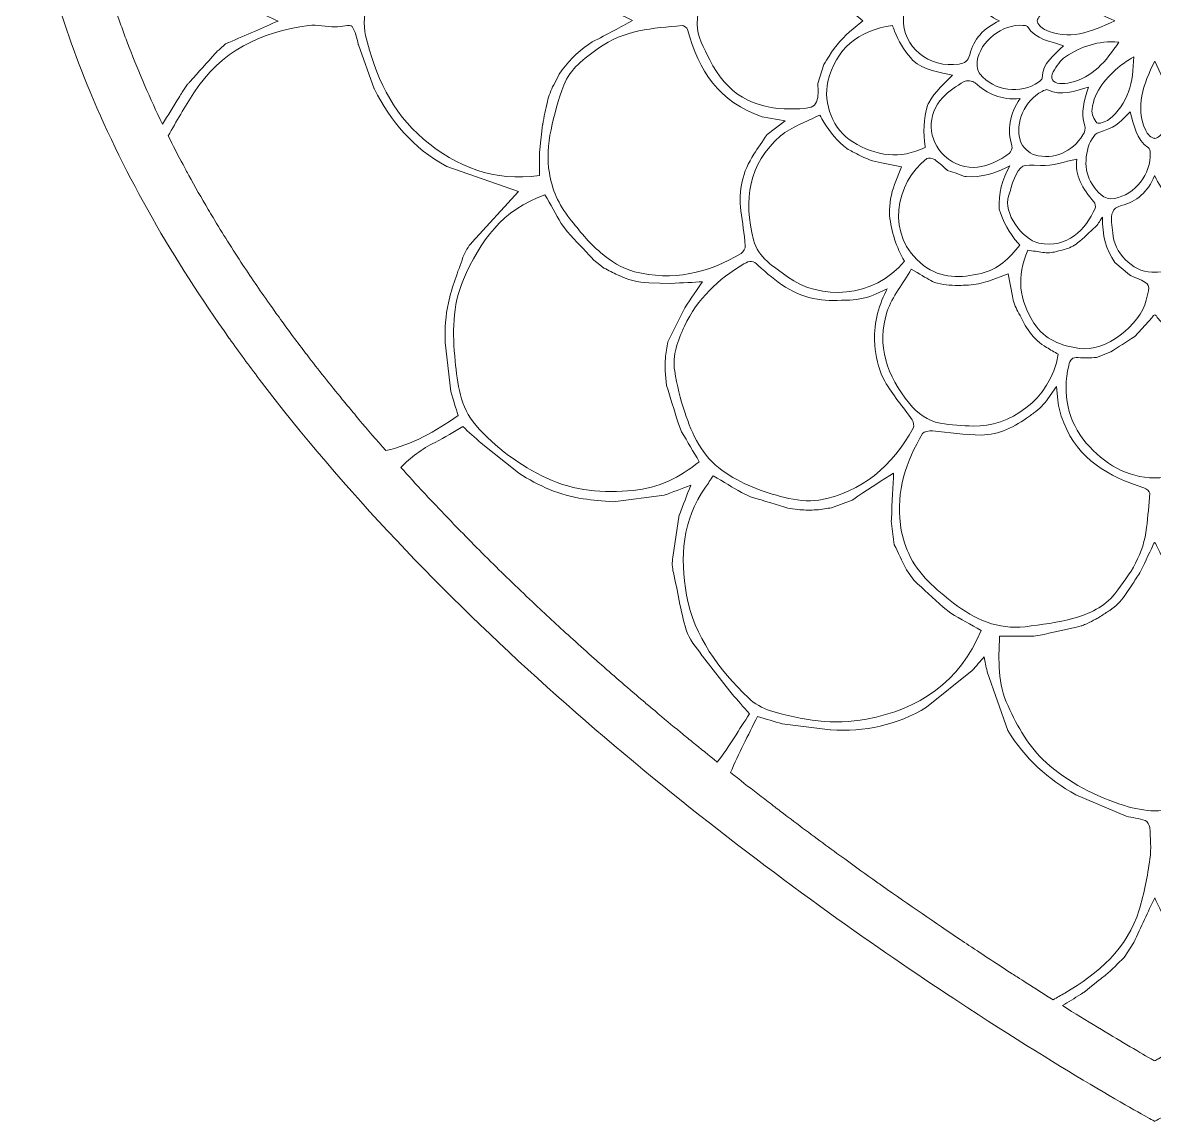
# Model space of a CAD drawing. Extents: x 12 to 8996, y -931 to -69.
# Drawn here: x 1157.9 to 1643.8, y -929 to -457.1 of the extents above; entities that cross this region are included whole.
import ezdxf

# ---------------------------------------------------------------- set-up
doc = ezdxf.new("R2010")
doc.units = 0
doc.header["$MEASUREMENT"] = 0
doc.layers.add('Layer 1', color=7, linetype='Continuous')

msp = doc.modelspace()

# ---------------------------------------------------------------- linework, layer by layer
at = {"layer": 'Layer 1', "lineweight": 0}
for points, knots in [([(2129.66, -329.64), (2127.3, -276.46), (2115.77, -231.98), (2097.65, -195.79), (2097.56, -195.63), (2097.49, -195.45), (2097.4, -195.29), (2060.01, -120.87), (1994.88, -81.48), (1925.21, -72.86), (1925.21, -72.86), (1925.12, -72.86), (1925.12, -72.86), (1915.27, -71.64), (1905.34, -71.03), (1895.39, -71.03), (1895.39, -71.03), (1894.35, -71.03), (1894.35, -71.03), (1887.27, -71.08), (1880.21, -71.42), (1873.13, -72.05), (1871.75, -72.16), (1870.35, -72.3), (1868.97, -72.43), (1868.92, -72.46), (1868.88, -72.46), (1868.83, -72.46), (1854.6, -73.97), (1840.44, -76.69), (1826.53, -80.6), (1795.34, -89.33), (1765.45, -103.97), (1739.01, -124.1), (1724.76, -134.94), (1711.52, -147.38), (1699.6, -161.36), (1691.28, -171.13), (1683.61, -181.65), (1676.69, -192.94), (1664.83, -212.23), (1655.24, -233.68), (1648.5, -257.16), (1646.81, -263.04), (1645.29, -269.04), (1643.98, -275.17), (1642.6, -268.74), (1640.99, -262.45), (1639.18, -256.3), (1630.77, -227.3), (1617.99, -201.4), (1601.97, -178.85), (1595.5, -169.75), (1588.51, -161.18), (1581.04, -153.15), (1567.38, -138.47), (1552.18, -125.66), (1535.89, -114.78), (1517.91, -102.79), (1498.61, -93.18), (1478.59, -86.05), (1450.77, -76.12), (1421.56, -71.03), (1392.59, -71.03), (1312.08, -71.01), (1233.26, -110.33), (1190.58, -195.29), (1172.35, -231.58), (1160.7, -276.18), (1158.34, -329.64), (1158.03, -336.36), (1157.87, -343.21), (1157.87, -350.2), (1157.87, -371.08), (1159.99, -391.71), (1163.98, -412.05), (1163.98, -412.05), (1163.98, -412.12), (1163.98, -412.12), (1165.74, -421.28), (1167.89, -430.35), (1170.4, -439.37), (1170.4, -439.4), (1170.42, -439.44), (1170.42, -439.47), (1174.83, -455.46), (1180.35, -471.23), (1186.82, -486.79), (1202.09, -523.53), (1222.66, -558.97), (1246.61, -592.7), (1246.61, -592.72), (1246.63, -592.72), (1246.66, -592.75), (1250.82, -598.61), (1255.07, -604.42), (1259.44, -610.17), (1332.57, -706.67), (1431.9, -788.08), (1511.28, -844.45), (1530.08, -857.82), (1547.77, -869.77), (1563.72, -880.2), (1611.67, -911.53), (1643.98, -928.97), (1643.98, -928.97), (1643.98, -928.97), (1679.72, -909.67), (1731.84, -875.22), (1745.68, -866.06), (1760.68, -855.83), (1776.47, -844.61), (1783.05, -839.95), (1789.82, -835.09), (1796.67, -830.05), (1796.67, -830.05), (1796.69, -830.05), (1796.69, -830.05), (1801.65, -826.4), (1806.62, -822.69), (1811.69, -818.89), (1850.13, -789.96), (1891.34, -756.12), (1930.97, -718.27), (1936.72, -712.8), (1942.44, -707.21), (1948.12, -701.56), (1948.12, -701.56), (1948.14, -701.53), (1948.14, -701.53), (1954.39, -695.29), (1960.56, -688.98), (1966.67, -682.53), (1971.83, -677.15), (1976.9, -671.7), (1981.89, -666.18), (1992.44, -654.57), (2002.71, -642.67), (2012.59, -630.48), (2012.59, -630.48), (2012.59, -630.46), (2012.59, -630.46), (2059.28, -573.02), (2097.44, -509.7), (2116.65, -442.77), (2119.75, -432.02), (2122.35, -421.16), (2124.41, -410.24), (2128.14, -390.49), (2130.13, -370.45), (2130.13, -350.2), (2130.13, -343.21), (2129.97, -336.36), (2129.66, -329.64)], [0, 0, 0, 0, 1, 1, 1, 2, 2, 2, 3, 3, 3, 4, 4, 4, 5, 5, 5, 6, 6, 6, 7, 7, 7, 8, 8, 8, 9, 9, 9, 10, 10, 10, 11, 11, 11, 12, 12, 12, 13, 13, 13, 14, 14, 14, 15, 15, 15, 16, 16, 16, 17, 17, 17, 18, 18, 18, 19, 19, 19, 20, 20, 20, 21, 21, 21, 22, 22, 22, 23, 23, 23, 24, 24, 24, 25, 25, 25, 26, 26, 26, 27, 27, 27, 28, 28, 28, 29, 29, 29, 30, 30, 30, 31, 31, 31, 32, 32, 32, 33, 33, 33, 34, 34, 34, 35, 35, 35, 36, 36, 36, 37, 37, 37, 38, 38, 38, 39, 39, 39, 40, 40, 40, 41, 41, 41, 42, 42, 42, 43, 43, 43, 44, 44, 44, 45, 45, 45, 46, 46, 46, 47, 47, 47, 48, 48, 48, 49, 49, 49, 50, 50, 50, 51, 51, 51, 51]), ([(1203.63, -467.76), (1202.73, -465.41), (1201.84, -463.08), (1201.01, -460.75), (1200.19, -458.49), (1199.4, -456.25), (1198.63, -454.01), (1198.18, -452.7), (1197.73, -451.36), (1197.3, -450.03), (1194.97, -442.99), (1192.89, -436), (1191.08, -429.04), (1190.67, -427.52), (1190.28, -426.01), (1189.92, -424.51), (1187.93, -416.57), (1186.26, -408.66), (1184.9, -400.81), (1184.63, -399.18), (1184.36, -397.55), (1184.11, -395.94), (1181.69, -380.54), (1180.49, -365.27), (1180.49, -350.2), (1180.49, -348.8), (1180.49, -347.4), (1180.53, -346.02), (1185.44, -354.45), (1190.35, -362.87), (1195.19, -371.35), (1196.1, -372.89), (1196.98, -374.45), (1197.86, -376.01), (1197.86, -376.01), (1197.86, -376.04), (1197.86, -376.04), (1197.86, -376.04), (1199.65, -379.02), (1199.65, -379.02), (1199.65, -379.02), (1202.59, -384.13), (1202.59, -384.13), (1202.61, -384.11), (1202.61, -384.11), (1202.64, -384.09), (1203, -384.72), (1203.34, -385.36), (1203.7, -385.99), (1203.7, -385.99), (1203.97, -386.49), (1203.97, -386.49), (1205.08, -388.43), (1206.14, -390.31), (1207.18, -392.14), (1207.18, -392.14), (1207.27, -392.3), (1207.27, -392.3), (1208.45, -394.4), (1209.58, -396.44), (1210.64, -398.5), (1210.64, -398.5), (1210.73, -398.66), (1210.73, -398.66), (1211.1, -399.34), (1211.44, -400.01), (1211.77, -400.69), (1211.84, -400.81), (1211.89, -400.92), (1211.89, -401.08), (1211.89, -401.08), (1211.89, -401.1), (1211.89, -401.1), (1211.89, -401.1), (1211.93, -401.21), (1211.93, -401.21), (1211.93, -401.21), (1211.93, -401.35), (1211.93, -401.35), (1211.93, -401.35), (1213.09, -403.57), (1213.09, -403.57), (1213.09, -403.57), (1213.29, -403.95), (1213.29, -403.95), (1213.29, -403.95), (1215.44, -408.11), (1215.44, -408.11), (1219.06, -413.93), (1222.7, -419.76), (1226.43, -425.71), (1226.43, -425.71), (1226.48, -425.8), (1226.48, -425.8), (1226.5, -425.85), (1226.52, -425.87), (1226.55, -425.92), (1226.55, -425.92), (1228.76, -429.2), (1228.76, -429.2), (1229.71, -430.26), (1230.64, -431.3), (1231.55, -432.29), (1231.55, -432.29), (1231.66, -432.43), (1231.66, -432.43), (1234.74, -435.85), (1237.56, -439.01), (1240.46, -442.23), (1240.78, -442.59), (1241.11, -442.95), (1241.43, -443.31), (1241.43, -443.31), (1245.34, -445.87), (1245.34, -445.87), (1245.34, -445.87), (1245.53, -446), (1245.53, -446), (1245.53, -446), (1246.09, -446.41), (1246.09, -446.41), (1246.09, -446.41), (1246.63, -446.84), (1246.63, -446.84), (1246.63, -446.84), (1246.66, -446.84), (1246.66, -446.84), (1246.84, -446.93), (1247.02, -447), (1247.2, -447.09), (1254.19, -450.23), (1261.09, -453.47), (1267.54, -456.45), (1261.07, -459.26), (1253.96, -462.36), (1246.36, -465.68), (1246.36, -465.68), (1246.32, -465.71), (1246.32, -465.71), (1245.89, -465.89), (1245.48, -466.07), (1245.03, -466.27), (1245.03, -466.27), (1242.38, -468.71), (1242.38, -468.71), (1242.38, -468.71), (1242.29, -468.78), (1242.29, -468.78), (1242.29, -468.78), (1241.43, -469.44), (1241.43, -469.44), (1241.18, -469.71), (1240.93, -470), (1240.68, -470.28), (1240.68, -470.28), (1240.66, -470.3), (1240.66, -470.3), (1237.04, -474.35), (1233.51, -478.28), (1229.69, -482.54), (1229.69, -482.54), (1229.67, -482.56), (1229.67, -482.56), (1229.37, -482.9), (1229.08, -483.22), (1228.79, -483.55), (1228.76, -483.53), (1228.72, -483.51), (1228.7, -483.49), (1228.7, -483.49), (1226.43, -487.02), (1226.43, -487.02), (1225.96, -487.78), (1225.46, -488.58), (1224.99, -489.35), (1222.68, -493.06), (1220.33, -496.86), (1217.9, -500.72), (1212.57, -489.68), (1207.82, -478.69), (1203.63, -467.76)], [0, 0, 0, 0, 1, 1, 1, 2, 2, 2, 3, 3, 3, 4, 4, 4, 5, 5, 5, 6, 6, 6, 7, 7, 7, 8, 8, 8, 9, 9, 9, 10, 10, 10, 11, 11, 11, 12, 12, 12, 13, 13, 13, 14, 14, 14, 15, 15, 15, 16, 16, 16, 17, 17, 17, 18, 18, 18, 19, 19, 19, 20, 20, 20, 21, 21, 21, 22, 22, 22, 23, 23, 23, 24, 24, 24, 25, 25, 25, 26, 26, 26, 27, 27, 27, 28, 28, 28, 29, 29, 29, 30, 30, 30, 31, 31, 31, 32, 32, 32, 33, 33, 33, 34, 34, 34, 35, 35, 35, 36, 36, 36, 37, 37, 37, 38, 38, 38, 39, 39, 39, 40, 40, 40, 41, 41, 41, 42, 42, 42, 43, 43, 43, 44, 44, 44, 45, 45, 45, 46, 46, 46, 47, 47, 47, 48, 48, 48, 49, 49, 49, 50, 50, 50, 51, 51, 51, 52, 52, 52, 53, 53, 53, 54, 54, 54, 55, 55, 55, 56, 56, 56, 57, 57, 57, 58, 58, 58, 59, 59, 59, 60, 60, 60, 60]), ([(1379.6, -403.16), (1379.6, -403.16), (1380.53, -409.49), (1380.53, -409.49), (1381.39, -413.32), (1382.28, -417.27), (1383.22, -421.45), (1383.81, -424.08), (1384.75, -426.62), (1386.03, -429), (1386.03, -429), (1388.88, -434.29), (1388.88, -434.29), (1389.08, -434.61), (1389.29, -434.93), (1389.49, -435.24), (1391.91, -439.01), (1395.06, -442.24), (1398.77, -444.74), (1398.77, -444.74), (1402.49, -447.25), (1402.49, -447.25), (1402.49, -447.25), (1404.1, -448.31), (1404.1, -448.31), (1404.92, -448.88), (1405.75, -449.42), (1406.57, -449.83), (1411.41, -452.22), (1416.27, -454.53), (1419.75, -456.21), (1414.73, -458.9), (1408.74, -462.22), (1402.47, -465.37), (1402.47, -465.37), (1402.4, -465.41), (1402.4, -465.41), (1402.4, -465.41), (1400.86, -466.47), (1400.86, -466.47), (1395.88, -469.88), (1391.65, -474.25), (1388.32, -479.29), (1388.3, -479.32), (1388.28, -479.34), (1388.27, -479.37), (1388.27, -479.37), (1388.24, -479.41), (1388.24, -479.41), (1388.24, -479.41), (1385.9, -483.85), (1385.9, -483.85), (1384.7, -486.12), (1383.8, -488.55), (1383.23, -491.06), (1382.46, -494.4), (1381.72, -497.61), (1381.19, -500.86), (1381.19, -500.86), (1381.16, -501.02), (1381.16, -501.02), (1381.16, -501.02), (1379.76, -512.87), (1379.76, -512.87), (1379.76, -512.87), (1379.76, -512.92), (1379.76, -512.92), (1379.78, -513.73), (1379.78, -514.7), (1379.78, -515.83), (1379.78, -515.83), (1379.78, -522.78), (1379.78, -522.78), (1360.28, -525.47), (1344.22, -519.16), (1330.06, -507.17), (1316.22, -495.45), (1309.18, -479.75), (1305.16, -462.63), (1304.09, -458.04), (1304.61, -452.72), (1305.7, -448.04), (1308.98, -433.72), (1315.22, -420.64), (1325.33, -409.9), (1334.88, -399.76), (1346.71, -392.93), (1360.49, -390.38), (1366.59, -389.22), (1373, -389.56), (1379.74, -389.2), (1379.74, -394.43), (1379.94, -398.81), (1379.6, -403.16)], [0, 0, 0, 0, 1, 1, 1, 2, 2, 2, 3, 3, 3, 4, 4, 4, 5, 5, 5, 6, 6, 6, 7, 7, 7, 8, 8, 8, 9, 9, 9, 10, 10, 10, 11, 11, 11, 12, 12, 12, 13, 13, 13, 14, 14, 14, 15, 15, 15, 16, 16, 16, 17, 17, 17, 18, 18, 18, 19, 19, 19, 20, 20, 20, 21, 21, 21, 22, 22, 22, 23, 23, 23, 24, 24, 24, 25, 25, 25, 26, 26, 26, 27, 27, 27, 28, 28, 28, 29, 29, 29, 30, 30, 30, 31, 31, 31, 31]), ([(1504.36, -441.57), (1504.36, -441.57), (1504.58, -441.98), (1504.58, -441.98), (1504.58, -441.98), (1504.85, -442.39), (1504.85, -442.39), (1507.16, -446), (1510.03, -449.23), (1513.35, -451.95), (1513.35, -451.95), (1518.72, -456.34), (1518.72, -456.34), (1518.72, -456.34), (1514.44, -459.84), (1514.44, -459.84), (1510.41, -463.13), (1506.93, -467.06), (1504.17, -471.47), (1503.4, -472.69), (1502.64, -473.9), (1501.87, -475.09), (1501.87, -475.09), (1501.85, -475.14), (1501.85, -475.14), (1501.85, -475.14), (1499.36, -483.22), (1499.36, -483.22), (1499.36, -483.22), (1499.36, -483.24), (1499.36, -483.24), (1499.7, -493.49), (1498.93, -494.05), (1487.89, -494.21), (1471.87, -494.44), (1459.93, -487.58), (1452.9, -473.1), (1450.52, -468.22), (1447.42, -462.83), (1447.53, -457.72), (1447.78, -443.56), (1454.59, -432.34), (1466.42, -424.33), (1475.74, -418), (1485.97, -417.25), (1496.62, -419.78), (1497.66, -420.03), (1499.11, -421.3), (1499.2, -422.23), (1499.27, -422.82), (1499.31, -423.41), (1499.34, -424.01), (1499.65, -430.15), (1501.53, -436.11), (1504.36, -441.57)], [0, 0, 0, 0, 1, 1, 1, 2, 2, 2, 3, 3, 3, 4, 4, 4, 5, 5, 5, 6, 6, 6, 7, 7, 7, 8, 8, 8, 9, 9, 9, 10, 10, 10, 11, 11, 11, 12, 12, 12, 13, 13, 13, 14, 14, 14, 15, 15, 15, 16, 16, 16, 17, 17, 17, 18, 18, 18, 18]), ([(1577.34, -456.39), (1570.46, -459.46), (1566.18, -464.21), (1564.53, -470.95), (1563.85, -473.67), (1562.34, -474.48), (1559.96, -474.89), (1547.16, -476.99), (1535.53, -467.47), (1536.05, -455.25), (1536.55, -443.74), (1551.5, -434.01), (1562.02, -438.52), (1563.13, -438.99), (1563.99, -440.64), (1564.44, -441.95), (1566.95, -449.17), (1570.16, -452.93), (1577.34, -456.39)], [0, 0, 0, 0, 1, 1, 1, 2, 2, 2, 3, 3, 3, 4, 4, 4, 5, 5, 5, 6, 6, 6, 6]), ([(1596.72, -460.1), (1595.32, -459.42), (1593.53, -457.61), (1593.58, -456.34), (1593.6, -455.03), (1595.34, -453.24), (1596.79, -452.56), (1607.1, -447.77), (1616.47, -451.68), (1626.88, -456.32), (1616.42, -461.2), (1607.04, -464.96), (1596.72, -460.1)], [0, 0, 0, 0, 1, 1, 1, 2, 2, 2, 3, 3, 3, 4, 4, 4, 4]), ([(1302.28, -627.54), (1300.65, -625.57), (1299.03, -623.63), (1297.4, -621.68), (1296.65, -620.75), (1295.88, -619.83), (1295.13, -618.92), (1289.91, -612.54), (1284.86, -606.18), (1280, -599.83), (1279.16, -598.76), (1278.35, -597.7), (1277.56, -596.64), (1273.8, -591.68), (1270.16, -586.75), (1266.63, -581.82), (1265.93, -580.87), (1265.25, -579.9), (1264.6, -578.95), (1260.39, -573.02), (1256.34, -567.12), (1252.47, -561.24), (1247.99, -554.43), (1243.69, -547.62), (1239.64, -540.83), (1238.92, -539.66), (1238.22, -538.48), (1237.56, -537.3), (1234.64, -532.44), (1231.88, -527.58), (1229.24, -522.71), (1228.4, -521.17), (1227.56, -519.64), (1226.75, -518.1), (1224.53, -513.98), (1222.41, -509.86), (1220.39, -505.77), (1223.92, -499.52), (1227.5, -493.35), (1231.36, -487.31), (1242.81, -469.44), (1260.21, -461), (1280.7, -458.38), (1284.41, -457.88), (1288.3, -458.87), (1292.13, -458.96), (1294.64, -459.03), (1298.66, -457.7), (1299.36, -458.76), (1300.79, -460.91), (1301.33, -463.67), (1302.01, -466.48), (1302.01, -466.48), (1302.06, -466.61), (1302.06, -466.61), (1302.06, -466.61), (1308.84, -485.52), (1308.84, -485.52), (1308.84, -485.52), (1308.87, -485.54), (1308.87, -485.54), (1308.89, -485.59), (1308.91, -485.61), (1308.93, -485.66), (1315.97, -499.41), (1325.22, -510.93), (1339.99, -518.87), (1339.99, -518.87), (1370.8, -529.68), (1370.8, -529.68), (1370.8, -529.68), (1350.9, -551.38), (1350.9, -551.38), (1349.16, -553.27), (1347.82, -555.48), (1346.96, -557.89), (1344.72, -564.19), (1342.19, -570.68), (1340.67, -577.39), (1339.45, -582.86), (1339.18, -588.68), (1339.31, -594.35), (1339.31, -594.35), (1339.31, -594.47), (1339.31, -594.47), (1339.31, -594.47), (1341.76, -615.59), (1341.76, -615.59), (1342.91, -619.44), (1343.88, -622.65), (1344.83, -625.8), (1335.2, -632.81), (1325.04, -638.31), (1313.84, -640.93), (1309.91, -636.45), (1306.06, -632), (1302.28, -627.54)], [0, 0, 0, 0, 1, 1, 1, 2, 2, 2, 3, 3, 3, 4, 4, 4, 5, 5, 5, 6, 6, 6, 7, 7, 7, 8, 8, 8, 9, 9, 9, 10, 10, 10, 11, 11, 11, 12, 12, 12, 13, 13, 13, 14, 14, 14, 15, 15, 15, 16, 16, 16, 17, 17, 17, 18, 18, 18, 19, 19, 19, 20, 20, 20, 21, 21, 21, 22, 22, 22, 23, 23, 23, 24, 24, 24, 25, 25, 25, 26, 26, 26, 27, 27, 27, 28, 28, 28, 29, 29, 29, 30, 30, 30, 31, 31, 31, 32, 32, 32, 32]), ([(1443.39, -460.14), (1448.05, -477.63), (1457.01, -491.36), (1475.47, -497.6), (1475.47, -497.6), (1485.27, -499.28), (1485.27, -499.28), (1485.27, -499.28), (1477.53, -505.14), (1477.53, -505.14), (1475.38, -508.37), (1473.62, -510.99), (1471.9, -513.64), (1467.03, -521.06), (1465.07, -529.14), (1466.29, -537.96), (1466.97, -542.94), (1467.73, -547.91), (1468.19, -552.91), (1468.28, -553.97), (1467.37, -555.65), (1466.45, -556.21), (1452.22, -564.79), (1436.88, -568.23), (1420.64, -564.09), (1415.37, -562.73), (1410.23, -559.38), (1406, -555.83), (1401.05, -551.67), (1396.91, -546.44), (1392.84, -541.33), (1387.99, -535.22), (1385.14, -528.64), (1384.04, -521.67), (1383.06, -515.72), (1383.36, -509.5), (1384.76, -503.12), (1386.16, -496.65), (1387.9, -490.18), (1390.23, -484.01), (1392.97, -476.86), (1398.97, -472.54), (1405.1, -468.13), (1416, -460.25), (1428.49, -459.44), (1441.06, -458.42), (1441.81, -458.35), (1443.19, -459.37), (1443.39, -460.14)], [0, 0, 0, 0, 1, 1, 1, 2, 2, 2, 3, 3, 3, 4, 4, 4, 5, 5, 5, 6, 6, 6, 7, 7, 7, 8, 8, 8, 9, 9, 9, 10, 10, 10, 11, 11, 11, 12, 12, 12, 13, 13, 13, 14, 14, 14, 15, 15, 15, 16, 16, 16, 16]), ([(1545.38, -510.35), (1545.38, -510.35), (1545.44, -510.7), (1545.44, -510.7), (1534.65, -515.93), (1524.38, -514.52), (1514.31, -508.32), (1505.96, -503.21), (1501.42, -491.88), (1503.68, -482.4), (1507.01, -468.51), (1516.53, -460.53), (1531.35, -458.29), (1531.67, -459.14), (1531.99, -459.98), (1532.32, -460.81), (1533.93, -465.02), (1536.28, -468.91), (1539.25, -472.3), (1539.25, -472.3), (1540.03, -473.19), (1540.03, -473.19), (1544.94, -477.88), (1551.95, -478.32), (1557.09, -479.69), (1554.19, -482.97), (1549.47, -486.72), (1546.95, -491.63), (1546.84, -491.86), (1546.71, -492.08), (1546.57, -492.31), (1546.57, -492.31), (1546.55, -492.35), (1546.55, -492.35), (1546.55, -492.35), (1546.46, -492.68), (1546.46, -492.68), (1544.84, -498.43), (1544.47, -504.45), (1545.38, -510.35)], [0, 0, 0, 0, 1, 1, 1, 2, 2, 2, 3, 3, 3, 4, 4, 4, 5, 5, 5, 6, 6, 6, 7, 7, 7, 8, 8, 8, 9, 9, 9, 10, 10, 10, 11, 11, 11, 12, 12, 12, 13, 13, 13, 13]), ([(1604.75, -467.02), (1600.95, -471.2), (1595.73, -474.32), (1595.68, -480.91), (1595.68, -481.5), (1594.78, -482.24), (1594.12, -482.69), (1586.5, -487.99), (1574.98, -486.54), (1569.03, -479.26), (1567.95, -477.92), (1567.54, -475.48), (1567.77, -473.69), (1568.92, -465.12), (1578.67, -457.61), (1587.42, -458.29), (1588.1, -458.33), (1589.1, -458.42), (1589.35, -458.85), (1592.9, -464.58), (1599.19, -465.03), (1604.75, -467.02)], [0, 0, 0, 0, 1, 1, 1, 2, 2, 2, 3, 3, 3, 4, 4, 4, 5, 5, 5, 6, 6, 6, 7, 7, 7, 7]), ([(1607.78, -482.9), (1606.27, -483.24), (1604.66, -483.37), (1603.12, -483.24), (1600.11, -482.99), (1598.85, -480.84), (1600.41, -478.26), (1601.83, -475.86), (1603.46, -473.19), (1605.7, -471.75), (1612.33, -467.49), (1619.57, -464.71), (1628.59, -465.48), (1623.01, -473.78), (1617.35, -480.68), (1607.78, -482.9)], [0, 0, 0, 0, 1, 1, 1, 2, 2, 2, 3, 3, 3, 4, 4, 4, 5, 5, 5, 5]), ([(1629.21, -475.64), (1630.68, -474.39), (1632.42, -473.47), (1634.95, -471.79), (1634.84, -482.83), (1632.62, -492.04), (1624.3, -498.69), (1622.96, -499.77), (1619.8, -500.77), (1619.18, -500.14), (1617.87, -498.78), (1616.85, -496.24), (1617.08, -494.34), (1618.05, -486.25), (1623.28, -480.64), (1629.21, -475.64)], [0, 0, 0, 0, 1, 1, 1, 2, 2, 2, 3, 3, 3, 4, 4, 4, 5, 5, 5, 5]), ([(1644, -473.62), (1648.93, -483.83), (1652.46, -493.19), (1647.85, -503.51), (1647.19, -504.95), (1645.38, -506.76), (1644.05, -506.81), (1644.02, -506.81), (1644, -506.79), (1644, -506.79), (1643.98, -506.79), (1643.95, -506.81), (1643.93, -506.81), (1642.6, -506.76), (1640.79, -504.95), (1640.13, -503.51), (1635.52, -493.19), (1639.05, -483.83), (1644, -473.62)], [0, 0, 0, 0, 1, 1, 1, 2, 2, 2, 3, 3, 3, 4, 4, 4, 5, 5, 5, 6, 6, 6, 6]), ([(1582.65, -510.02), (1582.92, -510.93), (1582.36, -512.62), (1581.61, -513.19), (1573.2, -519.61), (1562.7, -522.46), (1553.74, -514.3), (1546.5, -507.67), (1545.96, -496.61), (1552.99, -489.28), (1555.62, -486.56), (1558.88, -484.37), (1562.16, -482.45), (1563.26, -481.79), (1565.8, -482.08), (1566.82, -482.97), (1572.15, -487.65), (1578.04, -490.59), (1586.2, -489.71), (1581.5, -496.58), (1580.59, -503.05), (1582.65, -510.02)], [0, 0, 0, 0, 1, 1, 1, 2, 2, 2, 3, 3, 3, 4, 4, 4, 5, 5, 5, 6, 6, 6, 7, 7, 7, 7]), ([(1614, -501.43), (1614.39, -502.51), (1613.85, -504.25), (1613.17, -505.34), (1608.42, -512.8), (1600.75, -516.24), (1592.42, -513.91), (1589.96, -513.21), (1587.08, -510.41), (1586.32, -507.96), (1583.78, -499.95), (1588.19, -490.68), (1595.64, -486.63), (1596.36, -486.25), (1597.45, -485.7), (1598.01, -485.97), (1603.94, -488.89), (1609.53, -486.5), (1615.59, -484.8), (1613.73, -490.57), (1611.99, -495.75), (1614, -501.43)], [0, 0, 0, 0, 1, 1, 1, 2, 2, 2, 3, 3, 3, 4, 4, 4, 5, 5, 5, 6, 6, 6, 7, 7, 7, 7]), ([(1617.08, -526.47), (1613.26, -520.92), (1613.73, -511.33), (1617.8, -505.97), (1618.21, -505.45), (1618.71, -504.82), (1619.27, -504.59), (1627.62, -501.52), (1627.62, -501.52), (1633.41, -495.45), (1635.25, -501.2), (1635.77, -507.28), (1641.31, -510.84), (1641.85, -511.17), (1642.01, -512.33), (1642.05, -513.14), (1642.51, -521.99), (1635.4, -531.13), (1626.79, -532.6), (1621.83, -533.46), (1619.37, -529.81), (1617.08, -526.47)], [0, 0, 0, 0, 1, 1, 1, 2, 2, 2, 3, 3, 3, 4, 4, 4, 5, 5, 5, 6, 6, 6, 7, 7, 7, 7]), ([(1500.13, -496.79), (1500.78, -497.89), (1501.4, -498.92), (1501.97, -499.89), (1504.54, -504.23), (1507.86, -508.07), (1511.78, -511.24), (1513.46, -512.1), (1515.13, -512.98), (1516.74, -513.85), (1519.85, -515.52), (1523.19, -516.72), (1526.65, -517.39), (1526.65, -517.39), (1535.28, -519.07), (1535.28, -519.07), (1535.28, -519.07), (1532.3, -526.62), (1532.3, -526.62), (1530.72, -530.62), (1530.07, -534.9), (1530.1, -539.2), (1530.1, -539.21), (1530.1, -539.21), (1530.1, -539.22), (1530.1, -539.22), (1530.17, -540), (1530.17, -540), (1530.84, -546.89), (1533.01, -553.55), (1536.49, -559.54), (1536.49, -559.54), (1536.55, -559.63), (1536.55, -559.63), (1523.38, -575.53), (1500.06, -576.53), (1486.33, -566.24), (1480.38, -561.78), (1473.75, -558.3), (1471.74, -550.4), (1467.35, -533.39), (1469.45, -517.78), (1483.34, -505.79), (1488, -501.76), (1494.43, -499.77), (1500.13, -496.79)], [0, 0, 0, 0, 1, 1, 1, 2, 2, 2, 3, 3, 3, 4, 4, 4, 5, 5, 5, 6, 6, 6, 7, 7, 7, 8, 8, 8, 9, 9, 9, 10, 10, 10, 11, 11, 11, 12, 12, 12, 13, 13, 13, 14, 14, 14, 15, 15, 15, 15]), ([(1546.09, -515.54), (1546.77, -515.02), (1548.65, -515.38), (1549.56, -515.97), (1551.21, -517.08), (1552.65, -518.48), (1554.33, -520.02), (1554.33, -520.02), (1554.37, -520.04), (1554.37, -520.04), (1554.58, -520.22), (1554.78, -520.4), (1554.98, -520.59), (1554.98, -520.59), (1558.79, -521.83), (1558.79, -521.83), (1558.79, -521.83), (1561.91, -523.1), (1561.91, -523.1), (1561.91, -523.1), (1561.95, -523.1), (1561.95, -523.1), (1562.29, -523.14), (1562.63, -523.19), (1562.97, -523.19), (1569.62, -523.78), (1575.73, -521.69), (1581.77, -518.59), (1578.38, -524.52), (1576.88, -530.61), (1577.15, -537.12), (1577.15, -537.12), (1577.18, -537.19), (1577.18, -537.19), (1578.85, -542.58), (1581.62, -547.56), (1585.31, -551.82), (1585.31, -551.82), (1586, -552.62), (1586, -552.62), (1581.68, -558.25), (1576.7, -563.16), (1569.44, -564.83), (1560.82, -566.82), (1552.47, -567.28), (1544.69, -561.37), (1527.98, -548.68), (1532.75, -525.7), (1546.09, -515.54)], [0, 0, 0, 0, 1, 1, 1, 2, 2, 2, 3, 3, 3, 4, 4, 4, 5, 5, 5, 6, 6, 6, 7, 7, 7, 8, 8, 8, 9, 9, 9, 10, 10, 10, 11, 11, 11, 12, 12, 12, 13, 13, 13, 14, 14, 14, 15, 15, 15, 16, 16, 16, 16]), ([(1581.27, -531.6), (1582.04, -529.48), (1582.33, -527.17), (1583.26, -525.15), (1586.72, -517.51), (1586.75, -518.14), (1594.96, -518.48), (1600.07, -518.71), (1605.27, -516.76), (1610.52, -515.77), (1609.62, -522.55), (1612.99, -528.57), (1617.87, -534.07), (1618.44, -534.7), (1618.75, -536.15), (1618.42, -536.9), (1614.46, -545.92), (1606.45, -554.29), (1594.23, -551.78), (1587.22, -550.33), (1578.67, -538.75), (1581.27, -531.6)], [0, 0, 0, 0, 1, 1, 1, 2, 2, 2, 3, 3, 3, 4, 4, 4, 5, 5, 5, 6, 6, 6, 7, 7, 7, 7]), ([(1629.61, -535.72), (1636.24, -534.02), (1641.04, -529.81), (1643.95, -522.89), (1643.95, -522.92), (1643.98, -522.94), (1644, -522.98), (1644, -522.94), (1644.02, -522.92), (1644.02, -522.89), (1646.94, -529.81), (1651.74, -534.02), (1658.36, -535.72), (1662.46, -536.78), (1662.64, -539.59), (1662.55, -542.75), (1662.5, -544.29), (1662.05, -545.81), (1661.96, -547.37), (1661.55, -555.85), (1653.75, -564), (1645.22, -564.31), (1644.79, -564.34), (1644.38, -564.34), (1644, -564.31), (1643.59, -564.34), (1643.19, -564.34), (1642.76, -564.31), (1634.23, -564), (1626.42, -555.85), (1626.02, -547.37), (1625.95, -545.81), (1625.47, -544.29), (1625.43, -542.75), (1625.34, -539.59), (1625.52, -536.78), (1629.61, -535.72)], [0, 0, 0, 0, 1, 1, 1, 2, 2, 2, 3, 3, 3, 4, 4, 4, 5, 5, 5, 6, 6, 6, 7, 7, 7, 8, 8, 8, 9, 9, 9, 10, 10, 10, 11, 11, 11, 12, 12, 12, 12]), ([(1382.16, -531.06), (1384.51, -535.2), (1386.89, -539.38), (1389.17, -543.37), (1389.17, -543.37), (1391.82, -546.98), (1391.82, -546.98), (1395.5, -550.92), (1399.01, -554.7), (1402.38, -558.27), (1402.61, -558.54), (1402.86, -558.79), (1403.11, -559.06), (1403.11, -559.06), (1405.75, -561.08), (1405.75, -561.08), (1405.75, -561.08), (1407.47, -562.55), (1407.47, -562.55), (1407.47, -562.55), (1407.49, -562.55), (1407.49, -562.55), (1409.49, -563.53), (1411.43, -564.49), (1413.37, -565.45), (1417.57, -567.52), (1422.16, -568.67), (1426.83, -568.82), (1426.83, -568.82), (1436.2, -569.13), (1436.2, -569.13), (1441.24, -568.84), (1446, -568.61), (1449.82, -568.41), (1447.74, -571.57), (1444.75, -575.37), (1442.24, -579.65), (1442.24, -579.65), (1441.99, -580.12), (1441.99, -580.12), (1441.99, -580.12), (1434.93, -594.17), (1434.93, -594.17), (1434.55, -596.59), (1434.03, -598.9), (1433.85, -601.23), (1433.71, -602.97), (1433.76, -604.69), (1433.78, -606.57), (1433.78, -606.57), (1433.78, -606.59), (1433.78, -606.59), (1433.78, -606.59), (1434.41, -612.99), (1434.41, -612.99), (1436.04, -618.31), (1437.6, -623.4), (1439.3, -628.96), (1439.3, -628.96), (1440.82, -632.83), (1440.82, -632.83), (1443.42, -637.2), (1445.84, -641.34), (1448.42, -645.68), (1440.05, -652.42), (1430.86, -656.97), (1420.03, -658.03), (1407.22, -659.3), (1394.76, -658.3), (1383, -652.76), (1371.3, -647.26), (1360.98, -639.73), (1352.48, -630), (1345.65, -622.2), (1344.61, -612.07), (1343.61, -602.45), (1342.37, -590.73), (1342.32, -578.7), (1347.14, -567.5), (1354.15, -551.12), (1364.02, -537.26), (1382.16, -531.06)], [0, 0, 0, 0, 1, 1, 1, 2, 2, 2, 3, 3, 3, 4, 4, 4, 5, 5, 5, 6, 6, 6, 7, 7, 7, 8, 8, 8, 9, 9, 9, 10, 10, 10, 11, 11, 11, 12, 12, 12, 13, 13, 13, 14, 14, 14, 15, 15, 15, 16, 16, 16, 17, 17, 17, 18, 18, 18, 19, 19, 19, 20, 20, 20, 21, 21, 21, 22, 22, 22, 23, 23, 23, 24, 24, 24, 25, 25, 25, 26, 26, 26, 27, 27, 27, 27]), ([(1592.13, -586.14), (1585.61, -576.03), (1584.66, -566.33), (1589.48, -554.83), (1591.72, -555.17), (1593.85, -555.48), (1595.92, -555.78), (1597.84, -556.06), (1599.79, -555.96), (1601.67, -555.47), (1601.67, -555.47), (1605.18, -554.54), (1605.18, -554.54), (1607.24, -554), (1609.18, -553.08), (1610.83, -551.75), (1613.51, -549.61), (1615.98, -547.11), (1618.55, -544.84), (1619.52, -543.95), (1620.13, -542.66), (1621.56, -540.67), (1621.58, -548.3), (1622.89, -554.72), (1626.88, -560.13), (1626.88, -560.13), (1633.16, -565.49), (1633.16, -565.49), (1634, -565.87), (1635.11, -566.39), (1636.24, -566.89), (1642.44, -569.58), (1641.99, -569.47), (1640.36, -576.35), (1637.78, -587.07), (1622.76, -598.72), (1611.72, -597.05), (1603.8, -595.85), (1596.74, -593.31), (1592.13, -586.14)], [0, 0, 0, 0, 1, 1, 1, 2, 2, 2, 3, 3, 3, 4, 4, 4, 5, 5, 5, 6, 6, 6, 7, 7, 7, 8, 8, 8, 9, 9, 9, 10, 10, 10, 11, 11, 11, 12, 12, 12, 13, 13, 13, 13]), ([(1467.58, -560.76), (1470.18, -559.22), (1471.56, -559.29), (1473.75, -561.37), (1481.01, -568.29), (1489.07, -574.38), (1499.22, -575.94), (1503.61, -576.63), (1508.15, -576.41), (1513.07, -576.24), (1516.98, -576.11), (1520.82, -575.21), (1524.39, -573.61), (1524.39, -573.61), (1529.15, -571.46), (1529.15, -571.46), (1529.15, -571.46), (1528.74, -572.25), (1528.74, -572.25), (1525.08, -579.37), (1523.15, -587.33), (1523.75, -595.31), (1523.8, -596.02), (1523.87, -596.73), (1523.97, -597.43), (1524.63, -602.11), (1525.78, -607.04), (1528.07, -611.09), (1531.37, -616.97), (1535.96, -622.11), (1539.83, -627.7), (1540.46, -628.58), (1540.76, -630.41), (1540.28, -631.27), (1531.26, -647.42), (1518.43, -658.89), (1499.77, -662.17), (1495.08, -663.01), (1489.84, -662.13), (1485.11, -661), (1475.54, -658.69), (1466.31, -655.2), (1458.23, -649.41), (1449.66, -643.28), (1445.41, -634.05), (1442.17, -624.46), (1440.23, -618.72), (1438.85, -612.72), (1437.87, -606.75), (1436.79, -599.92), (1439.23, -593.61), (1442.08, -587.48), (1447.56, -575.65), (1456.56, -567.3), (1467.58, -560.76)], [0, 0, 0, 0, 1, 1, 1, 2, 2, 2, 3, 3, 3, 4, 4, 4, 5, 5, 5, 6, 6, 6, 7, 7, 7, 8, 8, 8, 9, 9, 9, 10, 10, 10, 11, 11, 11, 12, 12, 12, 13, 13, 13, 14, 14, 14, 15, 15, 15, 16, 16, 16, 17, 17, 17, 18, 18, 18, 18]), ([(1538.63, -620.62), (1528.99, -608.92), (1524.31, -595.82), (1529.17, -581.05), (1531.26, -574.67), (1535.89, -569.13), (1539.47, -563.02), (1542.98, -565.09), (1545.7, -566.68), (1547.81, -567.91), (1548.71, -568.44), (1549.67, -568.84), (1550.68, -569.07), (1554.05, -569.81), (1557.49, -570.11), (1560.93, -569.95), (1561.94, -569.9), (1562.97, -569.85), (1564.02, -569.8), (1566.93, -569.67), (1569.82, -569.1), (1572.56, -568.1), (1572.56, -568.1), (1581, -565.04), (1581, -565.04), (1581, -565.04), (1582.86, -574.65), (1582.86, -574.65), (1583.31, -576.94), (1584.11, -579.16), (1585.22, -581.21), (1586.47, -583.53), (1587.68, -585.79), (1588.87, -588.02), (1588.87, -588.02), (1590.38, -590.11), (1590.38, -590.11), (1592.3, -592.77), (1594.75, -594.99), (1597.59, -596.63), (1599.22, -597.58), (1600.91, -598.56), (1602.6, -599.56), (1599.01, -619.55), (1581.29, -630.73), (1566.11, -630.39), (1561.36, -630.28), (1556.59, -629.91), (1551.91, -629.15), (1546.39, -628.22), (1542.18, -624.96), (1538.63, -620.62)], [0, 0, 0, 0, 1, 1, 1, 2, 2, 2, 3, 3, 3, 4, 4, 4, 5, 5, 5, 6, 6, 6, 7, 7, 7, 8, 8, 8, 9, 9, 9, 10, 10, 10, 11, 11, 11, 12, 12, 12, 13, 13, 13, 14, 14, 14, 15, 15, 15, 16, 16, 16, 17, 17, 17, 17]), ([(1607.06, -604.42), (1607.67, -601.77), (1608.53, -600.76), (1611.18, -600.96), (1613.71, -601.14), (1616.27, -600.98), (1618.98, -600.98), (1618.98, -600.98), (1625.11, -598.54), (1625.11, -598.54), (1628.41, -596.37), (1631.76, -594.26), (1635.43, -591.93), (1635.43, -591.93), (1642.91, -583.81), (1642.91, -583.81), (1642.91, -583.81), (1642.94, -583.77), (1642.94, -583.77), (1643.05, -583.52), (1643.16, -583.29), (1643.28, -583.04), (1643.34, -582.88), (1643.57, -582.82), (1644, -582.64), (1644.43, -582.82), (1644.63, -582.88), (1644.7, -583.04), (1644.81, -583.27), (1644.93, -583.5), (1645.02, -583.74), (1645.02, -583.74), (1649.91, -589.06), (1649.91, -589.06), (1651.66, -590.96), (1653.66, -592.64), (1655.84, -594.02), (1658.27, -595.56), (1660.58, -597.03), (1662.87, -598.54), (1663, -598.63), (1663.11, -598.72), (1663.25, -598.81), (1663.25, -598.81), (1665.87, -599.8), (1665.87, -599.8), (1667.91, -600.57), (1670.08, -600.99), (1672.27, -601.03), (1673.8, -601.05), (1675.31, -601.07), (1676.8, -600.96), (1679.45, -600.76), (1680.31, -601.77), (1680.92, -604.42), (1683.72, -616.79), (1681.44, -628.15), (1673.36, -637.65), (1665.78, -646.56), (1655.92, -652.58), (1644, -652.63), (1632.06, -652.58), (1622.19, -646.56), (1614.62, -637.65), (1606.54, -628.15), (1604.25, -616.79), (1607.06, -604.42)], [0, 0, 0, 0, 1, 1, 1, 2, 2, 2, 3, 3, 3, 4, 4, 4, 5, 5, 5, 6, 6, 6, 7, 7, 7, 8, 8, 8, 9, 9, 9, 10, 10, 10, 11, 11, 11, 12, 12, 12, 13, 13, 13, 14, 14, 14, 15, 15, 15, 16, 16, 16, 17, 17, 17, 18, 18, 18, 19, 19, 19, 20, 20, 20, 21, 21, 21, 22, 22, 22, 22]), ([(1557.65, -706.37), (1549.99, -700.42), (1542.45, -694.23), (1538.36, -685.13), (1536.57, -681.22), (1535.33, -676.88), (1534.78, -672.6), (1532.97, -658.46), (1537.11, -645.59), (1544.33, -633.62), (1544.9, -632.7), (1547.14, -632.33), (1548.54, -632.43), (1555.53, -632.95), (1562.5, -634.26), (1569.49, -634.23), (1577.22, -634.23), (1583.96, -630.62), (1590.16, -626.14), (1590.8, -625.69), (1591.44, -625.23), (1592.12, -624.75), (1594.46, -623.08), (1596.5, -621.02), (1598.14, -618.66), (1598.14, -618.66), (1601.81, -613.38), (1601.81, -613.38), (1601.81, -613.38), (1602.37, -619.2), (1602.37, -619.2), (1602.66, -622.33), (1603.47, -625.38), (1604.69, -628.27), (1604.78, -628.5), (1604.87, -628.72), (1604.96, -628.94), (1611.04, -644.87), (1624.27, -651.95), (1639.32, -656.9), (1640.36, -657.24), (1641.9, -658.48), (1641.85, -659.23), (1641.6, -664.16), (1640.99, -669.07), (1640.49, -674), (1639.36, -685.09), (1633.53, -693.96), (1626.88, -702.35), (1622.4, -708.03), (1615.95, -711.08), (1609.21, -712.87), (1602.4, -714.7), (1595.36, -715.74), (1588.37, -716.55), (1576.66, -717.89), (1566.66, -713.39), (1557.65, -706.37)], [0, 0, 0, 0, 1, 1, 1, 2, 2, 2, 3, 3, 3, 4, 4, 4, 5, 5, 5, 6, 6, 6, 7, 7, 7, 8, 8, 8, 9, 9, 9, 10, 10, 10, 11, 11, 11, 12, 12, 12, 13, 13, 13, 14, 14, 14, 15, 15, 15, 16, 16, 16, 17, 17, 17, 18, 18, 18, 19, 19, 19, 19]), ([(1445.38, -765.96), (1443.71, -764.6), (1442.06, -763.24), (1440.39, -761.89), (1436.72, -758.86), (1433.08, -755.82), (1429.41, -752.73), (1427.92, -751.48), (1426.45, -750.24), (1424.98, -748.99), (1421.7, -746.21), (1418.4, -743.38), (1415.12, -740.53), (1412.2, -738.02), (1409.33, -735.49), (1406.48, -732.98), (1405.44, -732.05), (1404.39, -731.14), (1403.35, -730.19), (1400.23, -727.46), (1397.16, -724.67), (1394.1, -721.89), (1388.63, -716.96), (1383.27, -711.98), (1378, -707.01), (1374.67, -703.91), (1371.41, -700.79), (1368.18, -697.64), (1367.05, -696.58), (1365.96, -695.52), (1364.85, -694.43), (1358.34, -688.1), (1351.98, -681.74), (1345.81, -675.38), (1344.27, -673.82), (1342.75, -672.26), (1341.28, -670.7), (1339.04, -668.42), (1336.87, -666.11), (1334.72, -663.82), (1333.21, -662.24), (1331.71, -660.63), (1330.24, -659.05), (1326.87, -655.43), (1323.55, -651.79), (1320.29, -648.15), (1324.45, -643.85), (1329.29, -640.18), (1335.04, -637.36), (1339.22, -635.3), (1343.18, -632.72), (1346.87, -630.59), (1349.47, -632.97), (1352, -635.28), (1354.72, -637.74), (1354.72, -637.74), (1354.7, -637.74), (1354.7, -637.76), (1354.7, -637.76), (1370.76, -650.5), (1370.76, -650.5), (1370.83, -650.54), (1370.87, -650.57), (1370.94, -650.61), (1370.94, -650.61), (1370.96, -650.61), (1370.96, -650.61), (1379.4, -656.09), (1388.51, -660.09), (1398.6, -661.61), (1402.72, -662.24), (1406.88, -662.49), (1411.48, -662.96), (1411.48, -662.96), (1433.31, -660.07), (1433.31, -660.07), (1433.31, -660.07), (1433.35, -660.05), (1433.35, -660.05), (1437.04, -658.73), (1440.75, -657.29), (1444.84, -655.77), (1443.1, -660), (1441.47, -664.25), (1439.87, -668.51), (1439.87, -668.51), (1439.84, -668.55), (1439.84, -668.55), (1439.84, -668.55), (1437.04, -686.68), (1437.04, -686.68), (1436.69, -688.88), (1436.79, -691.13), (1437.31, -693.3), (1439.11, -700.91), (1440.34, -709.8), (1442.79, -717.9), (1444.03, -721.99), (1447.01, -725.33), (1449.59, -728.84), (1449.59, -728.84), (1449.84, -729.18), (1449.84, -729.18), (1449.84, -729.18), (1462.55, -745.49), (1462.55, -745.49), (1464.97, -748.29), (1467.15, -750.73), (1470, -754.01), (1465.63, -760.46), (1461.38, -767.93), (1456.15, -774.65), (1452.58, -771.8), (1448.98, -768.9), (1445.38, -765.96)], [0, 0, 0, 0, 1, 1, 1, 2, 2, 2, 3, 3, 3, 4, 4, 4, 5, 5, 5, 6, 6, 6, 7, 7, 7, 8, 8, 8, 9, 9, 9, 10, 10, 10, 11, 11, 11, 12, 12, 12, 13, 13, 13, 14, 14, 14, 15, 15, 15, 16, 16, 16, 17, 17, 17, 18, 18, 18, 19, 19, 19, 20, 20, 20, 21, 21, 21, 22, 22, 22, 23, 23, 23, 24, 24, 24, 25, 25, 25, 26, 26, 26, 27, 27, 27, 28, 28, 28, 29, 29, 29, 30, 30, 30, 31, 31, 31, 32, 32, 32, 33, 33, 33, 34, 34, 34, 35, 35, 35, 36, 36, 36, 37, 37, 37, 38, 38, 38, 38]), ([(1451.15, -656.56), (1452.22, -655.07), (1453.19, -653.51), (1454.37, -651.7), (1458.87, -654.37), (1463.01, -656.81), (1466.54, -658.89), (1466.54, -658.89), (1470.47, -660.75), (1470.47, -660.75), (1476.74, -662.62), (1481.85, -664.19), (1486.42, -665.57), (1486.42, -665.57), (1491.6, -666.4), (1491.6, -666.4), (1493.91, -666.4), (1496.31, -666.52), (1498.7, -666.36), (1501.08, -666.2), (1503.41, -665.72), (1505.2, -665.47), (1505.2, -665.47), (1514.13, -662.17), (1514.13, -662.17), (1514.92, -661.56), (1515.76, -661), (1516.55, -660.48), (1521.98, -656.79), (1527.57, -653.33), (1531.89, -650.54), (1531.62, -655.88), (1531.16, -663.05), (1530.96, -670.2), (1530.96, -670.47), (1530.94, -670.75), (1530.89, -671.04), (1530.89, -671.04), (1530.89, -671.11), (1530.89, -671.11), (1530.89, -671.11), (1532.16, -681.33), (1532.16, -681.33), (1533.72, -684.54), (1535.51, -688.28), (1537.39, -692.15), (1537.39, -692.15), (1540.58, -696.56), (1540.58, -696.56), (1544.9, -700.58), (1548.95, -704.32), (1553.11, -708.16), (1553.11, -708.16), (1556.41, -710.79), (1556.41, -710.79), (1560.71, -713.21), (1564.98, -715.63), (1569.49, -718.14), (1560.23, -740.37), (1542.91, -751.98), (1520.17, -756.23), (1506.24, -758.83), (1492.44, -756.8), (1479.02, -752.61), (1475.61, -751.53), (1472.06, -749.63), (1469.5, -747.14), (1456.83, -734.76), (1446.22, -720.9), (1442.99, -702.98), (1440.05, -686.65), (1441.06, -670.75), (1451.15, -656.56)], [0, 0, 0, 0, 1, 1, 1, 2, 2, 2, 3, 3, 3, 4, 4, 4, 5, 5, 5, 6, 6, 6, 7, 7, 7, 8, 8, 8, 9, 9, 9, 10, 10, 10, 11, 11, 11, 12, 12, 12, 13, 13, 13, 14, 14, 14, 15, 15, 15, 16, 16, 16, 17, 17, 17, 18, 18, 18, 19, 19, 19, 20, 20, 20, 21, 21, 21, 22, 22, 22, 23, 23, 23, 24, 24, 24, 24]), ([(1577.38, -720.63), (1577.38, -720.63), (1592.15, -720.63), (1592.15, -720.63), (1592.15, -720.63), (1596.52, -719.83), (1596.52, -719.83), (1601.99, -718.59), (1607.06, -717.46), (1612.47, -716.21), (1612.47, -716.21), (1612.49, -716.21), (1612.49, -716.21), (1612.65, -716.17), (1612.81, -716.13), (1612.97, -716.09), (1613.56, -715.76), (1614.21, -715.49), (1614.84, -715.24), (1616.18, -714.69), (1617.42, -713.89), (1618.73, -713.25), (1619.01, -713.11), (1619.31, -713.01), (1619.59, -712.88), (1619.87, -712.68), (1620.15, -712.49), (1620.43, -712.28), (1620.43, -712.28), (1620.54, -712.21), (1620.54, -712.21), (1620.54, -712.21), (1620.63, -712.17), (1620.63, -712.17), (1621.99, -711.24), (1623.35, -710.36), (1624.67, -709.51), (1627.23, -707.87), (1629.41, -705.71), (1631.1, -703.19), (1631.1, -703.19), (1634.7, -697.85), (1634.7, -697.85), (1634.7, -697.85), (1634.7, -697.82), (1634.7, -697.82), (1635.72, -696.17), (1637.03, -694.5), (1637.89, -692.8), (1640.13, -688.28), (1642.24, -683.71), (1643.82, -680.31), (1643.89, -680.4), (1643.93, -680.52), (1644, -680.61), (1644.05, -680.52), (1644.09, -680.4), (1644.16, -680.31), (1645.74, -683.71), (1647.85, -688.28), (1650.09, -692.8), (1651.06, -694.72), (1652.64, -696.6), (1653.66, -698.48), (1653.66, -698.48), (1653.66, -698.5), (1653.66, -698.5), (1653.66, -698.5), (1656.88, -703.24), (1656.88, -703.24), (1658.58, -705.75), (1660.77, -707.88), (1663.32, -709.52), (1664.87, -710.51), (1666.48, -711.56), (1668.07, -712.66), (1668.11, -712.69), (1668.14, -712.71), (1668.16, -712.73), (1668.16, -712.73), (1668.18, -712.75), (1668.18, -712.75), (1668.5, -712.98), (1668.86, -713.21), (1669.18, -713.45), (1669.32, -713.56), (1669.46, -713.71), (1669.59, -713.86), (1670.52, -714.22), (1671.43, -714.61), (1672.3, -715.02), (1673.23, -715.46), (1674.24, -715.74), (1675.19, -716.14), (1675.33, -716.17), (1675.48, -716.21), (1675.62, -716.24), (1680.99, -717.46), (1686.01, -718.59), (1691.46, -719.83), (1691.46, -719.83), (1695.83, -720.63), (1695.83, -720.63), (1695.83, -720.63), (1710.6, -720.63), (1710.6, -720.63), (1711.12, -730.99), (1711.41, -741.03), (1706.98, -750.55), (1702.82, -759.51), (1698.09, -768.15), (1690.67, -774.8), (1680.94, -783.56), (1669.56, -789.44), (1657.01, -793.33), (1652.64, -794.71), (1648.32, -795.55), (1644, -795.62), (1639.66, -795.55), (1635.34, -794.71), (1630.97, -793.33), (1618.42, -789.44), (1607.04, -783.56), (1597.31, -774.8), (1589.89, -768.15), (1585.16, -759.51), (1581, -750.55), (1576.57, -741.03), (1576.86, -730.99), (1577.38, -720.63)], [0, 0, 0, 0, 1, 1, 1, 2, 2, 2, 3, 3, 3, 4, 4, 4, 5, 5, 5, 6, 6, 6, 7, 7, 7, 8, 8, 8, 9, 9, 9, 10, 10, 10, 11, 11, 11, 12, 12, 12, 13, 13, 13, 14, 14, 14, 15, 15, 15, 16, 16, 16, 17, 17, 17, 18, 18, 18, 19, 19, 19, 20, 20, 20, 21, 21, 21, 22, 22, 22, 23, 23, 23, 24, 24, 24, 25, 25, 25, 26, 26, 26, 27, 27, 27, 28, 28, 28, 29, 29, 29, 30, 30, 30, 31, 31, 31, 32, 32, 32, 33, 33, 33, 34, 34, 34, 35, 35, 35, 36, 36, 36, 37, 37, 37, 38, 38, 38, 39, 39, 39, 40, 40, 40, 41, 41, 41, 42, 42, 42, 43, 43, 43, 43]), ([(1588.76, -869.41), (1587.51, -868.59), (1586.25, -867.8), (1584.96, -866.96), (1584.23, -866.51), (1583.49, -866.04), (1582.74, -865.56), (1576.84, -861.71), (1570.66, -857.67), (1564.24, -853.39), (1562.97, -852.55), (1561.7, -851.72), (1560.41, -850.86), (1549.83, -843.73), (1538.63, -836.06), (1526.98, -827.85), (1526.21, -827.29), (1525.44, -826.74), (1524.67, -826.2), (1520.15, -822.99), (1515.53, -819.68), (1510.87, -816.29), (1509.76, -815.5), (1508.66, -814.69), (1507.55, -813.87), (1501.08, -809.14), (1494.5, -804.28), (1487.82, -799.23), (1486.76, -798.44), (1485.7, -797.63), (1484.61, -796.79), (1482.94, -795.52), (1481.24, -794.24), (1479.54, -792.95), (1477.55, -791.43), (1475.56, -789.89), (1473.57, -788.35), (1469.68, -785.35), (1465.77, -782.29), (1461.85, -779.17), (1465.2, -771.03), (1469.48, -763.22), (1473.37, -755.08), (1477.46, -756.3), (1480.56, -757.2), (1483.95, -758.22), (1483.95, -758.22), (1504.61, -760.8), (1504.61, -760.8), (1504.61, -760.8), (1504.81, -760.82), (1504.81, -760.82), (1519.42, -761.73), (1533.27, -758.92), (1546.05, -751.1), (1546.05, -751.1), (1565.62, -735.31), (1565.62, -735.31), (1567.38, -733.36), (1569.1, -731.44), (1570.77, -729.54), (1571.16, -731.57), (1571.57, -733.63), (1572, -735.71), (1572, -735.71), (1572.04, -735.87), (1572.04, -735.87), (1572.04, -735.87), (1580.98, -761.12), (1580.98, -761.12), (1588.28, -773.27), (1598.24, -782.04), (1610.11, -788.69), (1610.11, -788.69), (1631.78, -797.92), (1631.78, -797.92), (1634.32, -798.49), (1637.21, -798.9), (1639.95, -799.82), (1640.86, -800.12), (1641.81, -801.7), (1641.87, -802.76), (1642.12, -807.24), (1642.6, -811.86), (1641.94, -816.27), (1640.86, -823.64), (1639.5, -831.06), (1637.3, -838.17), (1632.15, -854.79), (1619.77, -865.49), (1605.39, -873.86), (1603.71, -874.84), (1602.04, -875.81), (1600.36, -876.76), (1596.65, -874.43), (1592.79, -871.98), (1588.76, -869.41)], [0, 0, 0, 0, 1, 1, 1, 2, 2, 2, 3, 3, 3, 4, 4, 4, 5, 5, 5, 6, 6, 6, 7, 7, 7, 8, 8, 8, 9, 9, 9, 10, 10, 10, 11, 11, 11, 12, 12, 12, 13, 13, 13, 14, 14, 14, 15, 15, 15, 16, 16, 16, 17, 17, 17, 18, 18, 18, 19, 19, 19, 20, 20, 20, 21, 21, 21, 22, 22, 22, 23, 23, 23, 24, 24, 24, 25, 25, 25, 26, 26, 26, 27, 27, 27, 28, 28, 28, 29, 29, 29, 30, 30, 30, 31, 31, 31, 32, 32, 32, 32]), ([(1656.03, -895.99), (1652.1, -898.32), (1648.61, -900.35), (1645.63, -902.07), (1645.06, -902.41), (1644.5, -902.73), (1643.98, -903.02), (1643.48, -902.73), (1642.98, -902.46), (1642.44, -902.16), (1642.44, -902.16), (1642.44, -902.14), (1642.42, -902.14), (1639.43, -900.42), (1635.97, -898.38), (1632.01, -896.05), (1624.41, -891.55), (1615.07, -885.94), (1604.37, -879.27), (1606.95, -877.66), (1609.53, -876.08), (1612.08, -874.5), (1612.08, -874.5), (1612.17, -874.43), (1612.17, -874.43), (1612.6, -874.16), (1613.05, -873.89), (1613.48, -873.61), (1613.48, -873.61), (1617.51, -870.31), (1617.51, -870.31), (1617.51, -870.31), (1618.8, -869.32), (1618.8, -869.32), (1618.89, -869.23), (1618.98, -869.11), (1619.09, -869.02), (1619.09, -869.02), (1619.12, -869), (1619.12, -869), (1619.43, -868.73), (1619.82, -868.43), (1620.27, -868.14), (1620.56, -867.94), (1620.86, -867.73), (1621.15, -867.51), (1621.15, -867.51), (1622.71, -866.31), (1622.71, -866.31), (1622.71, -866.31), (1623.01, -866.08), (1623.01, -866.08), (1625.7, -863.8), (1628.17, -861.1), (1630.86, -858.64), (1630.86, -858.64), (1634.95, -852.17), (1634.95, -852.17), (1638.05, -845.47), (1641.17, -838.89), (1643.98, -833.01), (1643.98, -833.03), (1643.98, -833.03), (1644, -833.05), (1644, -833.03), (1644, -833.03), (1644, -833.01), (1646.83, -838.98), (1650.04, -845.7), (1653.16, -852.49), (1653.16, -852.49), (1658.05, -859.5), (1658.05, -859.5), (1661.26, -862.55), (1664.18, -865.81), (1667.71, -868.14), (1667.91, -868.27), (1668.11, -868.41), (1668.3, -868.55), (1668.3, -868.55), (1668.82, -868.98), (1668.82, -868.98), (1669.25, -869.36), (1669.58, -869.72), (1669.79, -870.08), (1669.79, -870.08), (1674.36, -873.39), (1674.36, -873.39), (1674.36, -873.39), (1674.45, -873.46), (1674.45, -873.46), (1674.45, -873.46), (1675.06, -873.95), (1675.06, -873.95), (1675.22, -874.07), (1675.4, -874.16), (1675.56, -874.27), (1675.56, -874.27), (1675.69, -874.36), (1675.69, -874.36), (1678.32, -875.99), (1680.9, -877.59), (1683.52, -879.22), (1672.89, -885.87), (1663.64, -891.48), (1656.03, -895.99)], [0, 0, 0, 0, 1, 1, 1, 2, 2, 2, 3, 3, 3, 4, 4, 4, 5, 5, 5, 6, 6, 6, 7, 7, 7, 8, 8, 8, 9, 9, 9, 10, 10, 10, 11, 11, 11, 12, 12, 12, 13, 13, 13, 14, 14, 14, 15, 15, 15, 16, 16, 16, 17, 17, 17, 18, 18, 18, 19, 19, 19, 20, 20, 20, 21, 21, 21, 22, 22, 22, 23, 23, 23, 24, 24, 24, 25, 25, 25, 26, 26, 26, 27, 27, 27, 28, 28, 28, 29, 29, 29, 30, 30, 30, 31, 31, 31, 32, 32, 32, 33, 33, 33, 34, 34, 34, 35, 35, 35, 35])]:
    msp.add_open_spline(points, degree=3, knots=knots, dxfattribs=at)

doc.saveas('drawing.dxf')
